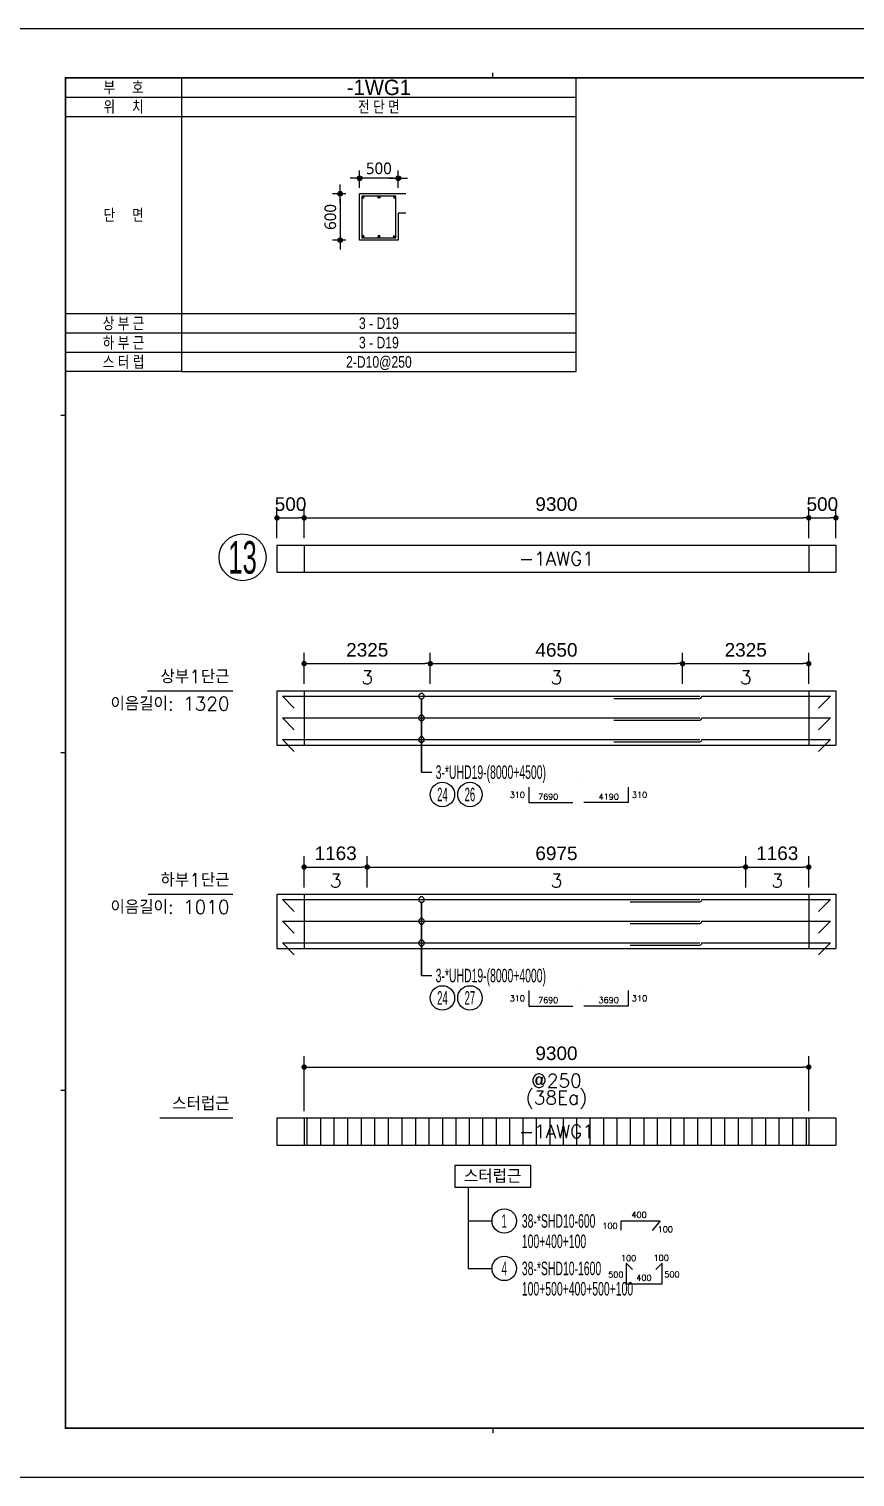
# Model space of a CAD drawing. Header units: millimetres. Extents: x 350420 to 672135, y -312840 to -44390.
# Drawn here: x 505279 to 520503, y -162084 to -135386 of the extents above; entities that cross this region are included whole.
import ezdxf
from ezdxf.enums import TextEntityAlignment as Align

# ---------------------------------------------------------------- set-up
doc = ezdxf.new("R2010")
doc.units = ezdxf.units.MM
doc.header["$LTSCALE"] = 65
doc.layers.get('Defpoints').update_dxf_attribs({"color": 145})
for name, color, linetype in [('00', 7, 'Continuous'), ('AMAC-NO', 5, 'Continuous'), ('BAR', 2, 'Continuous'), ('BAR1', 3, 'Continuous'), ('BARR', 1, 'Continuous'), ('DIM', 7, 'Continuous'), ('LINE', 7, 'Continuous'), ('NAME-B', 6, 'Continuous'), ('RP_DIM', 7, 'Continuous'), ('RP_TAG', 7, 'Continuous'), ('XDIM', 7, 'Continuous'), ('XREBAR', 1, 'Continuous'), ('XSTRUCT', 2, 'Continuous'), ('XTAG', 7, 'Continuous'), ('보', 4, 'Continuous')]:
    doc.layers.add(name, color=color, linetype=linetype)
doc.layers.add('TEXT', color=3, linetype='Continuous', lineweight=9)
doc.styles.add('RPWK1', font='arial.ttf', dxfattribs={"bigfont": 'whgtxt.shx'})
doc.styles.add('RPWK2', font='romans.shx', dxfattribs={"bigfont": 'whgtxt.shx'})
doc.styles.get("Standard").update_dxf_attribs({"font": 'arial.ttf'})
doc.styles.add('XRebar', font='Romans.shx', dxfattribs={"bigfont": 'whgtxt.shx'})
doc.styles.add('돋음', font='Dotum.ttf')
doc.styles.add('맑은고딕', font='malgun.ttf')
doc.dimstyles.new('DIM_30', dxfattribs={"dimscale": 30, "dimtxt": 3, "dimasz": 1.2, "dimexe": 2, "dimexo": 1.5, "dimgap": 1, "dimtad": 1, "dimdec": 0, "dimdsep": 46, "dimtxsty": '맑은고딕', "dimblk1": 'DIMDOT', "dimblk2": 'DIMDOT', "dimsah": 1, "dimcen": 1, "dimdle": 2, "dimclrd": 7, "dimclre": 7, "dimclrt": 3, "dimadec": 0, "dimazin": 0, "dimtfac": 1, "dimtdec": 0, "dimtix": 1, "dimtmove": 2, "dimatfit": 3, "dimldrblk": 'DIMDOT', "dimfxl": 0, "dimtolj": 1, "dimarcsym": 0})
doc.dimstyles.new('XRebarm', dxfattribs={"dimscale": 100, "dimtxt": 2.5, "dimasz": 1, "dimexe": 2, "dimexo": 0, "dimgap": 1.25, "dimtad": 1, "dimdec": 0, "dimzin": 0, "dimdsep": 46, "dimtxsty": 'Standard', "dimblk": 'DOT', "dimcen": 0.09, "dimclrd": 7, "dimclre": 7, "dimclrt": 3, "dimadec": 0, "dimazin": 0, "dimtfac": 1, "dimtdec": 4, "dimtofl": 0, "dimtmove": 0, "dimatfit": 3, "dimfxl": 0, "dimtolj": 1, "dimtzin": 0, "dimarcsym": 0})

# ---------------------------------------------------------------- blocks, each defined once
blk = doc.blocks.new('BAR')
at = {"layer": 'BARR'}
h = blk.add_hatch(color=256, dxfattribs=at)
edge = h.paths.add_edge_path()
edge.add_arc((0, 0), 15, 0, 360)
blk.add_circle((0, 0), 15, dxfattribs=at)
blk = doc.blocks.new('DIMDOT')
at = {"layer": 'DIM', "linetype": 'Continuous'}
blk.add_line((-2, 0), (2, 0), dxfattribs=at)
for radius in [0.5, 0.25]:
    blk.add_circle((0, 0), radius, dxfattribs=at)
blk = doc.blocks.new('*D347')
at = {"layer": 'Defpoints', "color": 0, "transparency": 16777216}
for p in [(104330, -17199), (104330, -17399), (104830, -17399)]:
    blk.add_point(p, dxfattribs=at)
at = {"layer": 'DIM', "color": 7, "lineweight": -2, "transparency": 16777216}
for p, q in [((104330, -17324), (104330, -17099)), ((104770, -17199), (104390, -17199)), ((104830, -17324), (104830, -17099))]:
    blk.add_line(p, q, dxfattribs=at)
at = {"layer": 'DIM', "color": 7, "lineweight": -2, "transparency": 16777216, "xscale": 60, "yscale": 60, "zscale": 60, "rotation": 180}
blk.add_blockref('DIMDOT', (104330, -17199), dxfattribs=at)
at = {"layer": 'DIM', "color": 7, "lineweight": -2, "transparency": 16777216, "xscale": 60, "yscale": 60, "zscale": 60}
blk.add_blockref('DIMDOT', (104830, -17199), dxfattribs=at)
at = {"layer": 'DIM', "color": 3, "transparency": 16777216, "insert": (104580, -17071), "char_height": 150, "attachment_point": 5, "style": '맑은고딕'}
blk.add_mtext('\\A1;500', dxfattribs=at)
blk = doc.blocks.new('*D348')
at = {"layer": 'Defpoints', "color": 0, "transparency": 16777216}
for p in [(104230, -17399), (104080, -17999), (104230, -17999)]:
    blk.add_point(p, dxfattribs=at)
at = {"layer": 'DIM', "color": 7, "lineweight": -2, "transparency": 16777216}
for p, q in [((104155, -17399), (103980, -17399)), ((104080, -17459), (104080, -17939)), ((104155, -17999), (103980, -17999))]:
    blk.add_line(p, q, dxfattribs=at)
at = {"layer": 'DIM', "color": 7, "lineweight": -2, "transparency": 16777216, "xscale": 60, "yscale": 60, "zscale": 60}
for p, rotation in [((104080, -17399), 90), ((104080, -17999), 270)]:
    blk.add_blockref('DIMDOT', p, dxfattribs=dict(at, rotation=rotation))
at = {"layer": 'DIM', "color": 3, "transparency": 16777216, "insert": (103953, -17699), "char_height": 150, "attachment_point": 5, "rotation": 90, "style": '맑은고딕'}
blk.add_mtext('\\A1;600', dxfattribs=at)
blk = doc.blocks.new('dhs_sheet2e')
at = {"color": 7}
for p, q in [((20500.6, 57331.7), (20500.6, 57531.5)), ((2996.4, 43498.2), (2796.7, 43498.2)), ((2996.4, 29664.7), (2796.7, 29664.7)), ((2996.4, 15831.2), (2796.7, 15831.2)), ((20500.6, 1997.6), (20500.6, 1797.9))]:
    blk.add_line(p, q, dxfattribs=at)
blk.add_lwpolyline([(84000, 0), (84000, 59329.4), (0, 59329.4), (0, 0)], close=True, dxfattribs=at)
at = {"color": 30, "const_width": 64.9}
blk.add_lwpolyline([(81003.6, 57331.7), (2996.4, 57331.7), (2996.4, 1997.6), (81003.6, 1997.6)], close=True, dxfattribs=at)
blk = doc.blocks.new('DFHDHBSD')
at = {"color": 255, "xscale": 0.5, "yscale": 0.5, "zscale": 0.5}
blk.add_blockref('dhs_sheet2e', (0, 0), dxfattribs=at)
blk = doc.blocks.new('A$C229967B0')
at = {"layer": 'LINE'}
for p, q in [((-750, 0), (750, 0)), ((-750, -3800), (-750, 0)), ((750, 0), (750, -3800)), ((-750, -500), (750, -500)), ((-750, -3050), (750, -3050)), ((750, -3800), (-750, -3800))]:
    blk.add_line(p, q, dxfattribs=at)
at = {"layer": 'LINE', "color": 4}
for p, q in [((-750, -250), (750, -250)), ((-750, -3300), (750, -3300)), ((-750, -3550), (750, -3550))]:
    blk.add_line(p, q, dxfattribs=at)
at = {"layer": 'TEXT', "style": '돋음', "width": 0.8}
for s, p in [('부     호', (0, -125)), ('위     치', (0, -375)), ('단     면', (0, -1775)), ('상 부 근', (0, -3175)), ('하 부 근', (0, -3425)), ('스 터 럽', (0, -3675))]:
    blk.add_text(s, height=150, dxfattribs=at).set_placement(p, align=Align.MIDDLE_CENTER)
blk = doc.blocks.new('_Dot')
at = {"color": 0, "linetype": 'ByBlock', "lineweight": -2}
blk.add_line((-0.5, 0), (-1, 0), dxfattribs=at)
at = {"color": 0, "linetype": 'ByBlock', "const_width": 0.5}
blk.add_lwpolyline([(-0.25, 0, 1), (0.25, 0, 1)], format="xyb", close=True, dxfattribs=at)
blk = doc.blocks.new('*D1507')
at = {"layer": 'Defpoints', "color": 0, "linetype": 'Continuous', "ltscale": 7.6496e-308, "transparency": 16777216}
for p in [(510350, -144401), (509850, -144776), (510350, -144776)]:
    blk.add_point(p, dxfattribs=at)
at = {"layer": 'XDIM', "color": 7, "linetype": 'Continuous', "lineweight": -2, "ltscale": 7.6496e-308, "transparency": 16777216}
for p, q in [((509850, -144776), (509850, -144201)), ((509950, -144401), (510250, -144401)), ((510350, -144776), (510350, -144201))]:
    blk.add_line(p, q, dxfattribs=at)
at = {"layer": 'XDIM', "color": 7, "linetype": 'Continuous', "lineweight": -2, "ltscale": 7.6496e-308, "transparency": 16777216, "xscale": 100, "yscale": 100, "zscale": 100, "rotation": 180}
blk.add_blockref('_Dot', (509850, -144401), dxfattribs=at)
at = {"layer": 'XDIM', "color": 7, "linetype": 'Continuous', "lineweight": -2, "ltscale": 7.6496e-308, "transparency": 16777216, "xscale": 100, "yscale": 100, "zscale": 100}
blk.add_blockref('_Dot', (510350, -144401), dxfattribs=at)
at = {"layer": 'XDIM', "color": 3, "linetype": 'Continuous', "ltscale": 7.6496e-308, "transparency": 16777216, "insert": (510100, -144148), "char_height": 250, "attachment_point": 5}
blk.add_mtext('\\A1;500', dxfattribs=at)
blk = doc.blocks.new('*D1508')
at = {"layer": 'Defpoints', "color": 0, "linetype": 'Continuous', "ltscale": 7.6496e-308, "transparency": 16777216}
for p in [(519650, -144401), (510350, -144776), (519650, -144776)]:
    blk.add_point(p, dxfattribs=at)
at = {"layer": 'XDIM', "color": 7, "linetype": 'Continuous', "lineweight": -2, "ltscale": 7.6496e-308, "transparency": 16777216}
for p, q in [((510350, -144776), (510350, -144201)), ((510450, -144401), (519550, -144401)), ((519650, -144776), (519650, -144201))]:
    blk.add_line(p, q, dxfattribs=at)
at = {"layer": 'XDIM', "color": 7, "linetype": 'Continuous', "lineweight": -2, "ltscale": 7.6496e-308, "transparency": 16777216, "xscale": 100, "yscale": 100, "zscale": 100, "rotation": 180}
blk.add_blockref('_Dot', (510350, -144401), dxfattribs=at)
at = {"layer": 'XDIM', "color": 7, "linetype": 'Continuous', "lineweight": -2, "ltscale": 7.6496e-308, "transparency": 16777216, "xscale": 100, "yscale": 100, "zscale": 100}
blk.add_blockref('_Dot', (519650, -144401), dxfattribs=at)
at = {"layer": 'XDIM', "color": 3, "linetype": 'Continuous', "ltscale": 7.6496e-308, "transparency": 16777216, "insert": (515000, -144148), "char_height": 250, "attachment_point": 5}
blk.add_mtext('\\A1;9300', dxfattribs=at)
blk = doc.blocks.new('*D1509')
at = {"layer": 'Defpoints', "color": 0, "linetype": 'Continuous', "ltscale": 7.6496e-308, "transparency": 16777216}
for p in [(520150, -144401), (519650, -144776), (520150, -144776)]:
    blk.add_point(p, dxfattribs=at)
at = {"layer": 'XDIM', "color": 7, "linetype": 'Continuous', "lineweight": -2, "ltscale": 7.6496e-308, "transparency": 16777216}
for p, q in [((519650, -144776), (519650, -144201)), ((519750, -144401), (520050, -144401)), ((520150, -144776), (520150, -144201))]:
    blk.add_line(p, q, dxfattribs=at)
at = {"layer": 'XDIM', "color": 7, "linetype": 'Continuous', "lineweight": -2, "ltscale": 7.6496e-308, "transparency": 16777216, "xscale": 100, "yscale": 100, "zscale": 100, "rotation": 180}
blk.add_blockref('_Dot', (519650, -144401), dxfattribs=at)
at = {"layer": 'XDIM', "color": 7, "linetype": 'Continuous', "lineweight": -2, "ltscale": 7.6496e-308, "transparency": 16777216, "xscale": 100, "yscale": 100, "zscale": 100}
blk.add_blockref('_Dot', (520150, -144401), dxfattribs=at)
at = {"layer": 'XDIM', "color": 3, "linetype": 'Continuous', "ltscale": 7.6496e-308, "transparency": 16777216, "insert": (519900, -144148), "char_height": 250, "attachment_point": 5}
blk.add_mtext('\\A1;500', dxfattribs=at)
blk = doc.blocks.new('*D1510')
at = {"layer": 'Defpoints', "color": 0, "linetype": 'Continuous', "ltscale": 7.6496e-308, "transparency": 16777216}
for p in [(512675, -147088), (510350, -147463), (512675, -147463)]:
    blk.add_point(p, dxfattribs=at)
at = {"layer": 'XDIM', "color": 7, "linetype": 'Continuous', "lineweight": -2, "ltscale": 7.6496e-308, "transparency": 16777216}
for p, q in [((510350, -147463), (510350, -146888)), ((510450, -147088), (512575, -147088)), ((512675, -147463), (512675, -146888))]:
    blk.add_line(p, q, dxfattribs=at)
at = {"layer": 'XDIM', "color": 7, "linetype": 'Continuous', "lineweight": -2, "ltscale": 7.6496e-308, "transparency": 16777216, "xscale": 100, "yscale": 100, "zscale": 100, "rotation": 180}
blk.add_blockref('_Dot', (510350, -147088), dxfattribs=at)
at = {"layer": 'XDIM', "color": 7, "linetype": 'Continuous', "lineweight": -2, "ltscale": 7.6496e-308, "transparency": 16777216, "xscale": 100, "yscale": 100, "zscale": 100}
blk.add_blockref('_Dot', (512675, -147088), dxfattribs=at)
at = {"layer": 'XDIM', "color": 3, "linetype": 'Continuous', "ltscale": 7.6496e-308, "transparency": 16777216, "insert": (511513, -146835), "char_height": 250, "attachment_point": 5}
blk.add_mtext('\\A1;2325', dxfattribs=at)
blk = doc.blocks.new('*D1511')
at = {"layer": 'Defpoints', "color": 0, "linetype": 'Continuous', "ltscale": 7.6496e-308, "transparency": 16777216}
for p in [(517325, -147088), (512675, -147463), (517325, -147463)]:
    blk.add_point(p, dxfattribs=at)
at = {"layer": 'XDIM', "color": 7, "linetype": 'Continuous', "lineweight": -2, "ltscale": 7.6496e-308, "transparency": 16777216}
for p, q in [((512675, -147463), (512675, -146888)), ((512775, -147088), (517225, -147088)), ((517325, -147463), (517325, -146888))]:
    blk.add_line(p, q, dxfattribs=at)
at = {"layer": 'XDIM', "color": 7, "linetype": 'Continuous', "lineweight": -2, "ltscale": 7.6496e-308, "transparency": 16777216, "xscale": 100, "yscale": 100, "zscale": 100, "rotation": 180}
blk.add_blockref('_Dot', (512675, -147088), dxfattribs=at)
at = {"layer": 'XDIM', "color": 7, "linetype": 'Continuous', "lineweight": -2, "ltscale": 7.6496e-308, "transparency": 16777216, "xscale": 100, "yscale": 100, "zscale": 100}
blk.add_blockref('_Dot', (517325, -147088), dxfattribs=at)
at = {"layer": 'XDIM', "color": 3, "linetype": 'Continuous', "ltscale": 7.6496e-308, "transparency": 16777216, "insert": (515000, -146836), "char_height": 250, "attachment_point": 5}
blk.add_mtext('\\A1;4650', dxfattribs=at)
blk = doc.blocks.new('*D1512')
at = {"layer": 'Defpoints', "color": 0, "linetype": 'Continuous', "ltscale": 7.6496e-308, "transparency": 16777216}
for p in [(519650, -147088), (517325, -147463), (519650, -147463)]:
    blk.add_point(p, dxfattribs=at)
at = {"layer": 'XDIM', "color": 7, "linetype": 'Continuous', "lineweight": -2, "ltscale": 7.6496e-308, "transparency": 16777216}
for p, q in [((517325, -147463), (517325, -146888)), ((517425, -147088), (519550, -147088)), ((519650, -147463), (519650, -146888))]:
    blk.add_line(p, q, dxfattribs=at)
at = {"layer": 'XDIM', "color": 7, "linetype": 'Continuous', "lineweight": -2, "ltscale": 7.6496e-308, "transparency": 16777216, "xscale": 100, "yscale": 100, "zscale": 100, "rotation": 180}
blk.add_blockref('_Dot', (517325, -147088), dxfattribs=at)
at = {"layer": 'XDIM', "color": 7, "linetype": 'Continuous', "lineweight": -2, "ltscale": 7.6496e-308, "transparency": 16777216, "xscale": 100, "yscale": 100, "zscale": 100}
blk.add_blockref('_Dot', (519650, -147088), dxfattribs=at)
at = {"layer": 'XDIM', "color": 3, "linetype": 'Continuous', "ltscale": 7.6496e-308, "transparency": 16777216, "insert": (518488, -146835), "char_height": 250, "attachment_point": 5}
blk.add_mtext('\\A1;2325', dxfattribs=at)
blk = doc.blocks.new('*D1513')
at = {"layer": 'Defpoints', "color": 0, "linetype": 'Continuous', "ltscale": 7.6496e-308, "transparency": 16777216}
for p in [(511513, -150838), (510350, -151213), (511513, -151213)]:
    blk.add_point(p, dxfattribs=at)
at = {"layer": 'XDIM', "color": 7, "linetype": 'Continuous', "lineweight": -2, "ltscale": 7.6496e-308, "transparency": 16777216}
for p, q in [((510350, -151213), (510350, -150638)), ((510450, -150838), (511413, -150838)), ((511513, -151213), (511513, -150638))]:
    blk.add_line(p, q, dxfattribs=at)
at = {"layer": 'XDIM', "color": 7, "linetype": 'Continuous', "lineweight": -2, "ltscale": 7.6496e-308, "transparency": 16777216, "xscale": 100, "yscale": 100, "zscale": 100, "rotation": 180}
blk.add_blockref('_Dot', (510350, -150838), dxfattribs=at)
at = {"layer": 'XDIM', "color": 7, "linetype": 'Continuous', "lineweight": -2, "ltscale": 7.6496e-308, "transparency": 16777216, "xscale": 100, "yscale": 100, "zscale": 100}
blk.add_blockref('_Dot', (511513, -150838), dxfattribs=at)
at = {"layer": 'XDIM', "color": 3, "linetype": 'Continuous', "ltscale": 7.6496e-308, "transparency": 16777216, "insert": (510931, -150585), "char_height": 250, "attachment_point": 5}
blk.add_mtext('\\A1;1163', dxfattribs=at)
blk = doc.blocks.new('*D1514')
at = {"layer": 'Defpoints', "color": 0, "linetype": 'Continuous', "ltscale": 7.6496e-308, "transparency": 16777216}
for p in [(518488, -150838), (511513, -151213), (518488, -151213)]:
    blk.add_point(p, dxfattribs=at)
at = {"layer": 'XDIM', "color": 7, "linetype": 'Continuous', "lineweight": -2, "ltscale": 7.6496e-308, "transparency": 16777216}
for p, q in [((511513, -151213), (511513, -150638)), ((511613, -150838), (518388, -150838)), ((518488, -151213), (518488, -150638))]:
    blk.add_line(p, q, dxfattribs=at)
at = {"layer": 'XDIM', "color": 7, "linetype": 'Continuous', "lineweight": -2, "ltscale": 7.6496e-308, "transparency": 16777216, "xscale": 100, "yscale": 100, "zscale": 100, "rotation": 180}
blk.add_blockref('_Dot', (511513, -150838), dxfattribs=at)
at = {"layer": 'XDIM', "color": 7, "linetype": 'Continuous', "lineweight": -2, "ltscale": 7.6496e-308, "transparency": 16777216, "xscale": 100, "yscale": 100, "zscale": 100}
blk.add_blockref('_Dot', (518488, -150838), dxfattribs=at)
at = {"layer": 'XDIM', "color": 3, "linetype": 'Continuous', "ltscale": 7.6496e-308, "transparency": 16777216, "insert": (515000, -150586), "char_height": 250, "attachment_point": 5}
blk.add_mtext('\\A1;6975', dxfattribs=at)
blk = doc.blocks.new('*D1515')
at = {"layer": 'Defpoints', "color": 0, "linetype": 'Continuous', "ltscale": 7.6496e-308, "transparency": 16777216}
for p in [(519650, -150838), (518488, -151213), (519650, -151213)]:
    blk.add_point(p, dxfattribs=at)
at = {"layer": 'XDIM', "color": 7, "linetype": 'Continuous', "lineweight": -2, "ltscale": 7.6496e-308, "transparency": 16777216}
for p, q in [((518488, -151213), (518488, -150638)), ((518588, -150838), (519550, -150838)), ((519650, -151213), (519650, -150638))]:
    blk.add_line(p, q, dxfattribs=at)
at = {"layer": 'XDIM', "color": 7, "linetype": 'Continuous', "lineweight": -2, "ltscale": 7.6496e-308, "transparency": 16777216, "xscale": 100, "yscale": 100, "zscale": 100, "rotation": 180}
blk.add_blockref('_Dot', (518488, -150838), dxfattribs=at)
at = {"layer": 'XDIM', "color": 7, "linetype": 'Continuous', "lineweight": -2, "ltscale": 7.6496e-308, "transparency": 16777216, "xscale": 100, "yscale": 100, "zscale": 100}
blk.add_blockref('_Dot', (519650, -150838), dxfattribs=at)
at = {"layer": 'XDIM', "color": 3, "linetype": 'Continuous', "ltscale": 7.6496e-308, "transparency": 16777216, "insert": (519069, -150585), "char_height": 250, "attachment_point": 5}
blk.add_mtext('\\A1;1163', dxfattribs=at)
blk = doc.blocks.new('*D1516')
at = {"layer": 'Defpoints', "color": 0, "linetype": 'Continuous', "ltscale": 7.6496e-308, "transparency": 16777216}
for p in [(519650, -154526), (510350, -155338), (519650, -155338)]:
    blk.add_point(p, dxfattribs=at)
at = {"layer": 'XDIM', "color": 7, "linetype": 'Continuous', "lineweight": -2, "ltscale": 7.6496e-308, "transparency": 16777216}
for p, q in [((510350, -155338), (510350, -154326)), ((510450, -154526), (519550, -154526)), ((519650, -155338), (519650, -154326))]:
    blk.add_line(p, q, dxfattribs=at)
at = {"layer": 'XDIM', "color": 7, "linetype": 'Continuous', "lineweight": -2, "ltscale": 7.6496e-308, "transparency": 16777216, "xscale": 100, "yscale": 100, "zscale": 100, "rotation": 180}
blk.add_blockref('_Dot', (510350, -154526), dxfattribs=at)
at = {"layer": 'XDIM', "color": 7, "linetype": 'Continuous', "lineweight": -2, "ltscale": 7.6496e-308, "transparency": 16777216, "xscale": 100, "yscale": 100, "zscale": 100}
blk.add_blockref('_Dot', (519650, -154526), dxfattribs=at)
at = {"layer": 'XDIM', "color": 3, "linetype": 'Continuous', "ltscale": 7.6496e-308, "transparency": 16777216, "insert": (515000, -154273), "char_height": 250, "attachment_point": 5}
blk.add_mtext('\\A1;9300', dxfattribs=at)
blk = doc.blocks.new('*U1736', base_point=(513813.5004, -157363.2164))
at = {"layer": 'RP_TAG', "color": 0, "linetype": 'Continuous', "ltscale": 100}
blk.add_circle((514037.5004, -157363.2164), 225, dxfattribs=at)
at = {"layer": 'RP_TAG', "color": 0, "linetype": 'Continuous', "ltscale": 100, "style": 'RPWK1', "width": 0.5}
blk.add_text('1', height=250, dxfattribs=at).set_placement((514037.5004, -157363.2164), align=Align.MIDDLE_CENTER)
at = {"layer": 'RP_TAG', "color": 0, "linetype": 'Continuous', "ltscale": 100, "style": 'RPWK1', "width": 0.55}
for s, p in [('38-*SHD10-600', (514362.5004, -157363.2164)), ('100+400+100', (514362.5004, -157738.2164))]:
    blk.add_text(s, height=250, dxfattribs=at).set_placement(p, align=Align.MIDDLE_LEFT)
blk = doc.blocks.new('*U1768', base_point=(513813.5004, -158238.2164))
at = {"layer": 'RP_TAG', "color": 0, "linetype": 'Continuous', "ltscale": 100}
blk.add_circle((514037.5004, -158238.2164), 225, dxfattribs=at)
at = {"layer": 'RP_TAG', "color": 0, "linetype": 'Continuous', "ltscale": 100, "style": 'RPWK1', "width": 0.5}
blk.add_text('4', height=250, dxfattribs=at).set_placement((514037.5004, -158238.2164), align=Align.MIDDLE_CENTER)
at = {"layer": 'RP_TAG', "color": 0, "linetype": 'Continuous', "ltscale": 100, "style": 'RPWK1', "width": 0.55}
for s, p in [('38-*SHD10-1600', (514362.5004, -158238.2164)), ('100+500+400+500+100', (514362.5004, -158613.2164))]:
    blk.add_text(s, height=250, dxfattribs=at).set_placement(p, align=Align.MIDDLE_LEFT)
blk = doc.blocks.new('*U1801', base_point=(512712.2504, -152838.2164))
at = {"layer": 'RP_TAG', "color": 0, "linetype": 'Continuous', "ltscale": 100}
for centre in [(512898.7504, -153250.7164), (513405.0004, -153250.7164)]:
    blk.add_circle(centre, 225, dxfattribs=at)
at = {"layer": 'RP_TAG', "color": 0, "linetype": 'Continuous', "ltscale": 100, "style": 'RPWK1', "width": 0.55}
blk.add_text('3-*UHD19-(8000+4000)', height=250, dxfattribs=at).set_placement((512773.7504, -152838.2164), align=Align.MIDDLE_LEFT)
at = {"layer": 'RP_TAG', "color": 0, "linetype": 'Continuous', "ltscale": 100, "style": 'RPWK1', "width": 0.5}
for s, p in [('24', (512898.7504, -153250.7164)), ('27', (513405.0004, -153250.7164))]:
    blk.add_text(s, height=250, dxfattribs=at).set_placement(p, align=Align.MIDDLE_CENTER)
blk = doc.blocks.new('*U1808', base_point=(512712.2504, -149088.2164))
at = {"layer": 'RP_TAG', "color": 0, "linetype": 'Continuous', "ltscale": 100}
for centre in [(512898.7504, -149500.7164), (513405.0004, -149500.7164)]:
    blk.add_circle(centre, 225, dxfattribs=at)
at = {"layer": 'RP_TAG', "color": 0, "linetype": 'Continuous', "ltscale": 100, "style": 'RPWK1', "width": 0.55}
blk.add_text('3-*UHD19-(8000+4500)', height=250, dxfattribs=at).set_placement((512773.7504, -149088.2164), align=Align.MIDDLE_LEFT)
at = {"layer": 'RP_TAG', "color": 0, "linetype": 'Continuous', "ltscale": 100, "style": 'RPWK1', "width": 0.5}
for s, p in [('24', (512898.7504, -149500.7164)), ('26', (513405.0004, -149500.7164))]:
    blk.add_text(s, height=250, dxfattribs=at).set_placement(p, align=Align.MIDDLE_CENTER)
blk = doc.blocks.new('-1WG1')
at = {"layer": 'BAR1'}
blk.add_lwpolyline([(2330, 1730), (2770, 1730), (2770, 2270), (2330, 2270)], close=True, dxfattribs=at)
at = {"layer": 'LINE', "color": 4}
for p, q in [((0, 3550), (5100, 3550)), ((0, 500), (5100, 500)), ((0, 250), (5100, 250))]:
    blk.add_line(p, q, dxfattribs=at)
at = {"layer": 'LINE'}
for p, q in [((0, 3300), (5100, 3300)), ((0, 750), (5100, 750))]:
    blk.add_line(p, q, dxfattribs=at)
blk.add_lwpolyline([(0, 3800), (0, 0), (5100, 0), (5100, 3800)], close=True, dxfattribs=at)
at = {"layer": '보'}
blk.add_line((2900, 2300), (2300, 2300), dxfattribs=at)
blk.add_lwpolyline([(2900, 2050), (2800, 2050), (2800, 1700), (2300, 1700), (2300, 2050), (2300, 2300)], dxfattribs=at)
at = {"layer": 'BAR', "xscale": -1, "rotation": 180}
for p in [(2344.5, 2255.5), (2344.5, 1744.5), (2550, 1744.5)]:
    blk.add_blockref('BAR', p, dxfattribs=at)
at = {"layer": 'BAR'}
blk.add_blockref('BAR', (2550, 2255.5), dxfattribs=at)
at = {"layer": 'BAR', "xscale": -1}
blk.add_blockref('BAR', (2755.5, 2255.5), dxfattribs=at)
at = {"layer": 'BAR', "rotation": 180.0000000000014}
blk.add_blockref('BAR', (2755.5, 1744.5), dxfattribs=at)
at = {"layer": 'TEXT', "color": 6, "style": '돋음'}
blk.add_text('-1WG1', height=200, dxfattribs=at).set_placement((2550, 3675), align=Align.MIDDLE_CENTER)
at = {"layer": 'TEXT', "style": '돋음', "width": 0.8}
for s, p in [('전 단 면', (2550, 3425)), ('3 - D19', (2550, 625)), ('3 - D19', (2550, 375)), ('2-D10@250', (2550, 125))]:
    blk.add_text(s, height=150, dxfattribs=at).set_placement(p, align=Align.MIDDLE_CENTER)
at = {"layer": 'DIM'}
for base, p1, p2, angle, picture, middle in [((2300, 2500), (2800, 2300), (2300, 2300), 180, '*D347', (2550, 2627.5)), ((2050, 1700), (2200, 2300), (2200, 1700), 270, '*D348', (1922.5, 2000))]:
    dim = blk.add_linear_dim(base=base, p1=p1, p2=p2, angle=angle, dimstyle='DIM_30', override={"dimscale": 50}, dxfattribs=at)
    dim.commit()
    dim.dimension.update_dxf_attribs({"geometry": picture, "text_midpoint": middle, "insert": (-102030.2, 19698.5)})

msp = doc.modelspace()

# ---------------------------------------------------------------- linework, layer by layer
at = {"layer": 'AMAC-NO', "color": 1}
msp.add_circle((509215.8, -145128.2), 431.9, dxfattribs=at)
at = {"layer": 'RP_DIM', "color": 7, "linetype": 'Continuous', "ltscale": 100}
for points in [[(512513.3, -149088.2), (512513.3, -147738.2), (512534, -147738.2), (512563.3, -147708.9), (512563.3, -147667.5), (512534, -147638.2), (512492.6, -147638.2), (512463.3, -147667.5), (512463.3, -147708.9), (512492.6, -147738.2), (512534, -147738.2), (512513.3, -147738.2), (512513.3, -149088.2), (512700.8, -149088.2)], [(512563.3, -148067.5), (512534, -148038.2), (512492.6, -148038.2), (512463.3, -148067.5), (512463.3, -148108.9), (512492.6, -148138.2), (512534, -148138.2), (512563.3, -148108.9), (512563.3, -148067.5)], [(512563.3, -148467.5), (512534, -148438.2), (512492.6, -148438.2), (512463.3, -148467.5), (512463.3, -148508.9), (512492.6, -148538.2), (512534, -148538.2), (512563.3, -148508.9), (512563.3, -148467.5)], [(512513.3, -152838.2), (512513.3, -151488.2), (512534, -151488.2), (512563.3, -151458.9), (512563.3, -151417.5), (512534, -151388.2), (512492.6, -151388.2), (512463.3, -151417.5), (512463.3, -151458.9), (512492.6, -151488.2), (512534, -151488.2), (512513.3, -151488.2), (512513.3, -152838.2), (512700.8, -152838.2)], [(512563.3, -151817.5), (512534, -151788.2), (512492.6, -151788.2), (512463.3, -151817.5), (512463.3, -151858.9), (512492.6, -151888.2), (512534, -151888.2), (512563.3, -151858.9), (512563.3, -151817.5)], [(512563.3, -152217.5), (512534, -152188.2), (512492.6, -152188.2), (512463.3, -152217.5), (512463.3, -152258.9), (512492.6, -152288.2), (512534, -152288.2), (512563.3, -152258.9), (512563.3, -152217.5)], [(513375, -156738.2), (513375, -157363.2), (513812.5, -157363.2)], [(513375, -157363.2), (513375, -158238.2), (513812.5, -158238.2)]]:
    msp.add_lwpolyline(points, dxfattribs=at)
at = {"layer": 'RP_TAG', "color": 250, "linetype": 'Continuous', "ltscale": 100}
for p, q in [((514056.2, -149275.7), (514056.2, -149275.7)), ((515406.6, -149275.7), (515406.6, -149275.7)), ((514056.2, -153025.7), (514056.2, -153025.7)), ((515406.6, -153025.7), (515406.6, -153025.7)), ((516348.8, -157363.2), (516348.8, -157363.2)), ((516455.6, -158238.2), (516455.6, -158238.2))]:
    msp.add_line(p, q, dxfattribs=at)
at = {"layer": 'RP_TAG', "color": 1, "linetype": 'Continuous', "ltscale": 100}
for points in [[(514490, -149362.4), (514490, -149650.7), (515304.1, -149650.7)], [(516320.7, -149362.4), (516320.7, -149650.7), (515506.6, -149650.7)], [(514490, -153112.4), (514490, -153400.7), (515304.1, -153400.7)], [(516320.7, -153112.4), (516320.7, -153400.7), (515506.6, -153400.7)], [(516191.6, -157535.4), (516191.6, -157358.7), (516909.6, -157358.7), (516762.8, -157541.5)], [(516403.9, -158258.8), (516287.2, -158142.5), (516287.2, -158520.1), (516947.1, -158520.1), (516947.1, -158142.5), (516830.6, -158258.8)]]:
    msp.add_lwpolyline(points, dxfattribs=at)
at = {"layer": 'XDIM', "color": 7, "linetype": 'Continuous', "ltscale": 7.6496e-308}
for p, q in [((507466.1, -147588.2), (509037.5, -147588.2)), ((507476.5, -151338.2), (509037.5, -151338.2)), ((507693.8, -155463.2), (509037.5, -155463.2))]:
    msp.add_line(p, q, dxfattribs=at)
at = {"layer": 'XREBAR', "color": 1, "linetype": 'Continuous', "ltscale": 7.6496e-308}
for p, q in [((510400, -155463.2), (510400, -155963.2)), ((510650, -155463.2), (510650, -155963.2)), ((510900, -155463.2), (510900, -155963.2)), ((511150, -155463.2), (511150, -155963.2)), ((511400, -155463.2), (511400, -155963.2)), ((511650, -155463.2), (511650, -155963.2)), ((511900, -155463.2), (511900, -155963.2)), ((512150, -155463.2), (512150, -155963.2)), ((512400, -155463.2), (512400, -155963.2)), ((512650, -155463.2), (512650, -155963.2)), ((512897.4, -155463.2), (512897.4, -155963.2)), ((513144.7, -155463.2), (513144.7, -155963.2)), ((513392.1, -155463.2), (513392.1, -155963.2)), ((513639.5, -155463.2), (513639.5, -155963.2)), ((513886.8, -155463.2), (513886.8, -155963.2)), ((514134.2, -155463.2), (514134.2, -155963.2)), ((514381.6, -155463.2), (514381.6, -155963.2)), ((514628.9, -155463.2), (514628.9, -155963.2)), ((514876.3, -155463.2), (514876.3, -155963.2)), ((515123.7, -155463.2), (515123.7, -155963.2)), ((515371.1, -155463.2), (515371.1, -155963.2)), ((515618.4, -155463.2), (515618.4, -155963.2)), ((515865.8, -155463.2), (515865.8, -155963.2)), ((516113.2, -155463.2), (516113.2, -155963.2)), ((516360.5, -155463.2), (516360.5, -155963.2)), ((516607.9, -155463.2), (516607.9, -155963.2)), ((516855.3, -155463.2), (516855.3, -155963.2)), ((517102.6, -155463.2), (517102.6, -155963.2)), ((517350, -155463.2), (517350, -155963.2)), ((517600, -155463.2), (517600, -155963.2)), ((517850, -155463.2), (517850, -155963.2)), ((518100, -155463.2), (518100, -155963.2)), ((518350, -155463.2), (518350, -155963.2)), ((518600, -155463.2), (518600, -155963.2)), ((518850, -155463.2), (518850, -155963.2)), ((519100, -155463.2), (519100, -155963.2)), ((519350, -155463.2), (519350, -155963.2)), ((519600, -155463.2), (519600, -155963.2))]:
    msp.add_line(p, q, dxfattribs=at)
for points in [[(510169.2, -147907.4), (509950, -147688.2), (517640, -147688.2), (517640, -147688.2)], [(516060, -147728.2), (516060, -147728.2), (517640, -147728.2), (517660, -147722.9), (517674.6, -147708.2), (517680, -147688.2), (520050, -147688.2), (519830.8, -147907.4)], [(510169.2, -148307.4), (509950, -148088.2), (517640, -148088.2), (517640, -148088.2)], [(516060, -148128.2), (516060, -148128.2), (517640, -148128.2), (517660, -148122.9), (517674.6, -148108.2), (517680, -148088.2), (520050, -148088.2), (519830.8, -148307.4)], [(510169.2, -148707.4), (509950, -148488.2), (517640, -148488.2), (517640, -148488.2)], [(516060, -148528.2), (516060, -148528.2), (517640, -148528.2), (517660, -148522.9), (517674.6, -148508.2), (517680, -148488.2), (520050, -148488.2), (519830.8, -148707.4)], [(510169.2, -151657.4), (509950, -151438.2), (517640, -151438.2), (517640, -151438.2)], [(516360, -151478.2), (516360, -151478.2), (517640, -151478.2), (517660, -151472.9), (517674.6, -151458.2), (517680, -151438.2), (520050, -151438.2), (519830.8, -151657.4)], [(510169.2, -152057.4), (509950, -151838.2), (517640, -151838.2), (517640, -151838.2)], [(516360, -151878.2), (516360, -151878.2), (517640, -151878.2), (517660, -151872.9), (517674.6, -151858.2), (517680, -151838.2), (520050, -151838.2), (519830.8, -152057.4)], [(510169.2, -152457.4), (509950, -152238.2), (517640, -152238.2), (517640, -152238.2)], [(516360, -152278.2), (516360, -152278.2), (517640, -152278.2), (517660, -152272.9), (517674.6, -152258.2), (517680, -152238.2), (520050, -152238.2), (519830.8, -152457.4)]]:
    msp.add_lwpolyline(points, dxfattribs=at)
at = {"layer": 'XSTRUCT', "color": 7, "linetype": 'Continuous', "ltscale": 7.6496e-308}
for p, q in [((509850, -144900.7), (509850, -145400.7)), ((520150, -144900.7), (520150, -145400.7)), ((509850, -147588.2), (509850, -148588.2)), ((520150, -147588.2), (520150, -148588.2)), ((509850, -151338.2), (509850, -152338.2)), ((520150, -151338.2), (520150, -152338.2)), ((509850, -155463.2), (509850, -155963.2)), ((520150, -155463.2), (520150, -155963.2))]:
    msp.add_line(p, q, dxfattribs=at)
at = {"layer": 'XSTRUCT', "color": 2, "linetype": 'Continuous', "ltscale": 7.6496e-308}
for p, q in [((509850, -144900.7), (510350, -144900.7)), ((519650, -144900.7), (520150, -144900.7)), ((509850, -145400.7), (510350, -145400.7)), ((519650, -145400.7), (520150, -145400.7)), ((509850, -147588.2), (510350, -147588.2)), ((510350, -147588.2), (519650, -147588.2)), ((519650, -147588.2), (520150, -147588.2)), ((509850, -148588.2), (510350, -148588.2)), ((510350, -148588.2), (519650, -148588.2)), ((519650, -148588.2), (520150, -148588.2)), ((509850, -151338.2), (510350, -151338.2)), ((510350, -151338.2), (519650, -151338.2)), ((519650, -151338.2), (520150, -151338.2)), ((509850, -152338.2), (510350, -152338.2)), ((510350, -152338.2), (519650, -152338.2)), ((519650, -152338.2), (520150, -152338.2)), ((509850, -155463.2), (510350, -155463.2)), ((519650, -155463.2), (520150, -155463.2)), ((509850, -155963.2), (510350, -155963.2)), ((519650, -155963.2), (520150, -155963.2))]:
    msp.add_line(p, q, dxfattribs=at)
at = {"layer": 'XSTRUCT', "color": 1, "linetype": 'Continuous', "ltscale": 7.6496e-308}
for p, q in [((510350, -144900.7), (519650, -144900.7)), ((510350, -145400.7), (519650, -145400.7)), ((510350, -155463.2), (519650, -155463.2)), ((510350, -155963.2), (519650, -155963.2))]:
    msp.add_line(p, q, dxfattribs=at)
at = {"layer": 'XSTRUCT', "color": 253, "linetype": 'Continuous', "ltscale": 7.6496e-308}
for p, q in [((510350, -144900.7), (510350, -145400.7)), ((519650, -144900.7), (519650, -145400.7)), ((510350, -147588.2), (510350, -148588.2)), ((519650, -147588.2), (519650, -148588.2)), ((510350, -151338.2), (510350, -152338.2)), ((519650, -151338.2), (519650, -152338.2)), ((510350, -155463.2), (510350, -155963.2)), ((519650, -155463.2), (519650, -155963.2))]:
    msp.add_line(p, q, dxfattribs=at)
at = {"layer": 'XTAG', "color": 7, "linetype": 'Continuous', "ltscale": 7.6496e-308}
msp.add_lwpolyline([(513125, -156738.2), (514525, -156738.2), (514525, -156338.2), (513125, -156338.2), (513125, -156738.2)], close=True, dxfattribs=at)

# ---------------------------------------------------------------- block references
at = {"layer": '00', "xscale": 0.8999999981431359, "yscale": 0.8999999981431359, "zscale": 0.8999999981431359}
msp.add_blockref('DFHDHBSD', (504604.9, -162084.4), dxfattribs=at)
at = {"layer": 'LINE', "xscale": 1.42580481625681, "yscale": 1.42580481625681, "zscale": 1.42580481625681}
msp.add_blockref('A$C229967B0', (507022.7, -136285.2), dxfattribs=at)
at = {"layer": 'NAME-B', "xscale": 1.42580481625681, "yscale": 1.42580481625681, "zscale": 1.42580481625681}
msp.add_blockref('-1WG1', (508092, -141703.2), dxfattribs=at)
at = {"layer": 'RP_TAG', "color": 31, "linetype": 'Continuous', "ltscale": 1.15363e-317}
for name, p in [('*U1808', (512712.3, -149088.2)), ('*U1801', (512712.3, -152838.2))]:
    msp.add_blockref(name, p, dxfattribs=at)
at = {"layer": 'RP_TAG', "color": 30, "linetype": 'Continuous', "ltscale": 1.15363e-317}
for name, p in [('*U1736', (513813.5, -157363.2)), ('*U1768', (513813.5, -158238.2))]:
    msp.add_blockref(name, p, dxfattribs=at)

# ---------------------------------------------------------------- texts
at = {"layer": 'AMAC-NO', "color": 1, "style": '돋음', "width": 0.6}
msp.add_text('13', height=600, dxfattribs=at).set_placement((509215.8, -145128.2), align=Align.MIDDLE_CENTER)
at = {"layer": 'RP_TAG', "color": 2, "linetype": 'Continuous', "ltscale": 100, "style": 'RPWK2'}
for p in [(514419.5, -149595.6), (514419.5, -153345.6)]:
    msp.add_text('310', height=108.89, dxfattribs=at).set_placement(p, align=Align.BOTTOM_RIGHT)
for s, p in [('7690', (514847.5, -149627.9)), ('7690', (514847.5, -153377.9)), ('400', (516523.4, -157338.3)), ('100', (516328.5, -158134.5)), ('100', (516930.3, -158130.3)), ('400', (516611.5, -158498.5))]:
    msp.add_text(s, height=108.89, dxfattribs=at).set_placement(p, align=Align.BOTTOM_CENTER)
for s, p in [('4190', (515963.2, -149627.9)), ('3690', (515963.2, -153377.9))]:
    msp.add_text(s, height=108.89, rotation=359.99998, dxfattribs=at).set_placement(p, align=Align.BOTTOM_CENTER)
for p in [(516391.2, -149595.6), (516391.2, -153345.6)]:
    msp.add_text('310', height=108.89, rotation=359.99998, dxfattribs=at).set_placement(p, align=Align.BOTTOM_LEFT)
for s, p in [('100', (516127.1, -157454.1)), ('500', (516234, -158353))]:
    msp.add_text(s, height=108.89, dxfattribs=at).set_placement(p, align=Align.MIDDLE_RIGHT)
msp.add_text('100', height=108.89, dxfattribs=at).set_placement((516866.9, -157463.1), align=Align.TOP_LEFT)
msp.add_text('500', height=108.89, dxfattribs=at).set_placement((516989.5, -158347.9), align=Align.MIDDLE_LEFT)
at = {"layer": 'XDIM', "color": 7, "linetype": 'Continuous', "ltscale": 7.6496e-308, "style": 'XRebar'}
for s, p in [('상부1단근', (508975, -147525.7)), ('이음길이: 1320', (508975, -148025.7)), ('하부1단근', (508975, -151275.7)), ('이음길이: 1010', (508975, -151775.7)), ('스터럽근', (508975, -155400.7))]:
    msp.add_text(s, height=250, dxfattribs=at).set_placement(p, align=Align.BOTTOM_RIGHT)
for s, p in [('3', (511512.5, -147213.2)), ('3', (515000, -147213.2)), ('3', (518487.5, -147213.2)), ('3', (510931.3, -150963.2)), ('3', (515000, -150963.2)), ('3', (519068.8, -150963.2)), ('@250', (515000, -154650.7)), ('(38Ea)', (515000, -154963.2))]:
    msp.add_text(s, height=250, dxfattribs=at).set_placement(p, align=Align.TOP_CENTER)
at = {"layer": 'XDIM', "color": 3, "linetype": 'Continuous', "ltscale": 7.6496e-308, "style": 'XRebar'}
msp.add_text('스터럽근', height=250, dxfattribs=at).set_placement((513825, -156538.2), align=Align.MIDDLE_CENTER)
at = {"layer": 'XSTRUCT', "color": 2, "linetype": 'Continuous', "ltscale": 7.6496e-308, "style": 'XRebar'}
for p in [(515000, -145150.7), (515000, -155713.2)]:
    msp.add_text('-1AWG1', height=250, dxfattribs=at).set_placement(p, align=Align.MIDDLE_CENTER)

# ---------------------------------------------------------------- dimensions: what is measured, and where the dimension line sits
at = {"layer": 'XDIM', "color": 7, "linetype": 'Continuous', "ltscale": 7.6496e-308}
for base, p1, p2, picture, middle in [((510350, -144400.7), (509850, -144775.7), (510350, -144775.7), '*D1507', (510100, -144400.7)), ((519650, -144400.7), (510350, -144775.7), (519650, -144775.7), '*D1508', (515000, -144400.7)), ((520150, -144400.7), (519650, -144775.7), (520150, -144775.7), '*D1509', (519900, -144400.7)), ((512675, -147088.2), (510350, -147463.2), (512675, -147463.2), '*D1510', (511512.5, -147088.2)), ((517325, -147088.2), (512675, -147463.2), (517325, -147463.2), '*D1511', (515000, -147088.2)), ((519650, -147088.2), (517325, -147463.2), (519650, -147463.2), '*D1512', (518487.5, -147088.2)), ((511512.5003899, -150838.216354), (510350.0003899, -151213.216354), (511512.5003899, -151213.216354), '*D1513', (510931.2503899, -150838.216354)), ((518487.5, -150838.2), (511512.5, -151213.2), (518487.5, -151213.2), '*D1514', (515000, -150838.2)), ((519650.0003899, -150838.216354), (518487.5003899, -151213.216354), (519650.0003899, -151213.216354), '*D1515', (519068.7503899, -150838.216354)), ((519650, -154525.7), (510350, -155338.2), (519650, -155338.2), '*D1516', (515000, -154525.7))]:
    dim = msp.add_linear_dim(base=base, p1=p1, p2=p2, angle=0, dimstyle='XRebarm', override={"dimscale": 100}, dxfattribs=at)
    dim.commit()
    dim.dimension.update_dxf_attribs({"geometry": picture, "text_midpoint": middle, "dimtype": 161})

doc.saveas('drawing.dxf')
